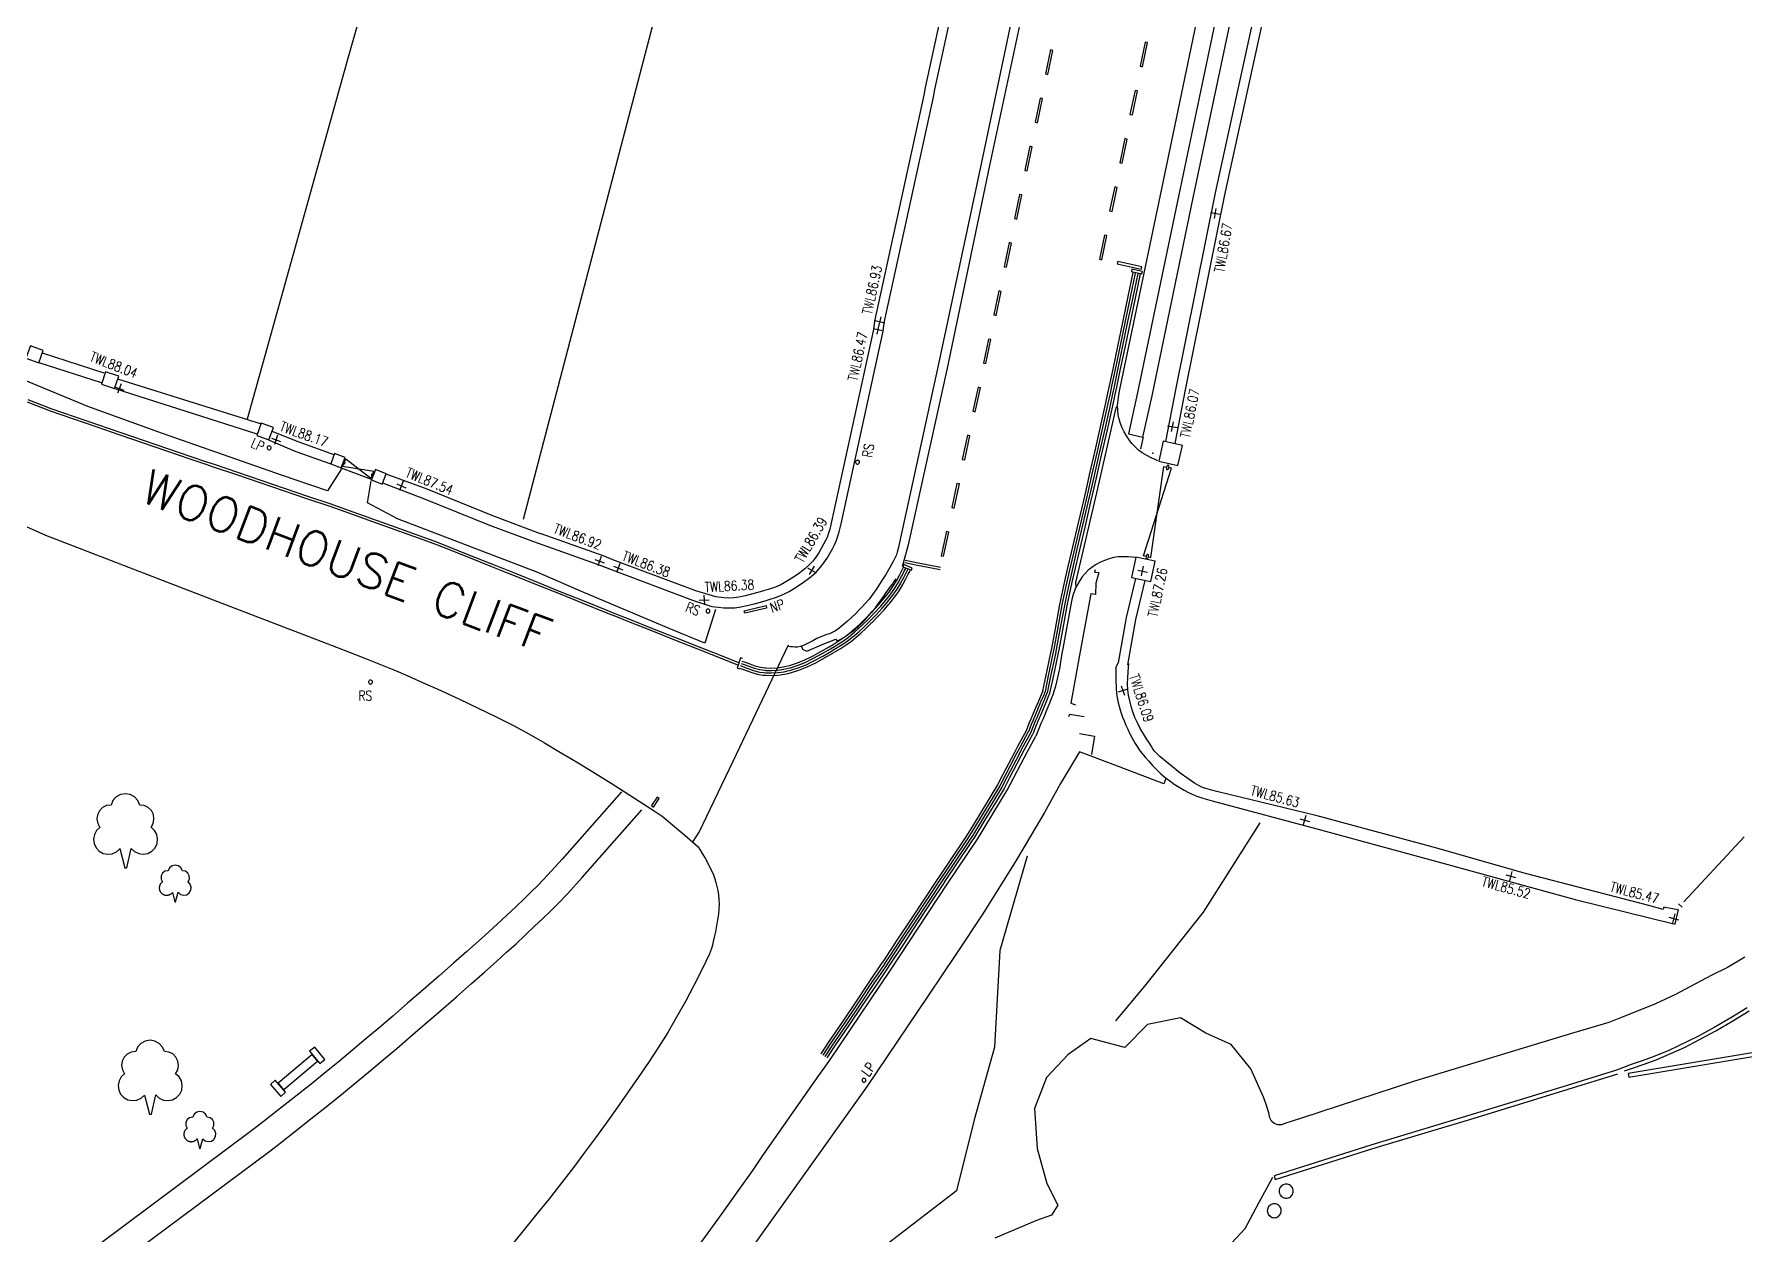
# Model space of a CAD drawing. Extents: x 427500 to 429848, y 434500 to 436505.
# Drawn here: x 429081.5 to 429150.9, y 435521.6 to 435570.3 of the extents above; entities that cross this region are included whole.
import ezdxf

# ---------------------------------------------------------------- set-up
doc = ezdxf.new("R2010")
doc.units = 0
doc.layers.get('0').update_dxf_attribs({"color": 222})
doc.layers.add('LPTIP_Ex_Base', color=8, linetype='Continuous')
doc.styles.add('MtXpl_Romans', font='romans__.ttf')
doc.styles.get("Standard").update_dxf_attribs({"font": 'romans.shx'})

# ---------------------------------------------------------------- blocks, each defined once
blk = doc.blocks.new('FENCE_UP')
at = {"color": 0, "linetype": 'ByBlock', "flags": 128}
blk.add_lwpolyline([(0, 0.5), (0, -0.5)], dxfattribs=at)
blk = doc.blocks.new('GATE')
at = {"color": 0, "linetype": 'ByBlock', "flags": 128}
for points in [[(-0.450902, 0), (-0.451904, 0.007014), (-0.455912, 0.014028), (-0.460922, 0.019038), (-0.467936, 0.023046), (-0.475952, 0.024048), (-0.482966, 0.023046), (-0.48998, 0.019038), (-0.49499, 0.014028), (-0.498998, 0.007014), (-0.5, 0), (-0.498998, -0.007014), (-0.49499, -0.014028), (-0.48998, -0.019038), (-0.482966, -0.023046), (-0.475952, -0.024048), (-0.467936, -0.023046), (-0.460922, -0.019038), (-0.455912, -0.014028), (-0.451904, -0.007014)], [(-0.475952, 0.024048), (-0.475952, 0.078156), (0.475952, -0.078156), (0.475952, -0.024048)], [(-0.475952, -0.024048), (-0.475952, -0.078156), (0.475952, 0.078156), (0.475952, 0.024048)], [(-0.450902, 0), (-0.451904, -0.007014)], [(0.5, 0), (0.498998, 0.007014), (0.49499, 0.014028), (0.48998, 0.019038), (0.482966, 0.023046), (0.475952, 0.024048), (0.467936, 0.023046), (0.460922, 0.019038), (0.455912, 0.014028), (0.451904, 0.007014), (0.450902, 0), (0.451904, -0.007014), (0.455912, -0.014028), (0.460922, -0.019038), (0.467936, -0.023046), (0.475952, -0.024048), (0.482966, -0.023046), (0.48998, -0.019038), (0.49499, -0.014028), (0.498998, -0.007014)], [(0.5, 0), (0.498998, -0.007014)]]:
    blk.add_lwpolyline(points, dxfattribs=at)
blk = doc.blocks.new('FLAG_1')
at = {"color": 0, "linetype": 'ByBlock', "flags": 128}
blk.add_lwpolyline([(-0.5, 0.5), (0.5, 0.5), (0.5, -0.5), (-0.5, -0.5), (-0.5, 0.5)], dxfattribs=at)
blk = doc.blocks.new('CIRCL')
at = {"color": 0, "linetype": 'ByBlock', "flags": 128}
for points in [[(0.5, 0), (0.475, 0.154), (0.404, 0.293), (0.293, 0.404), (0.154, 0.475), (0, 0.5), (-0.154, 0.475), (-0.293, 0.404), (-0.404, 0.293), (-0.475, 0.154), (-0.5, 0), (-0.475, -0.154), (-0.404, -0.293), (-0.293, -0.404), (-0.154, -0.475), (0, -0.5), (0.154, -0.475), (0.293, -0.404), (0.404, -0.293), (0.475, -0.154)], [(0.5, 0), (0.475, -0.154)]]:
    blk.add_lwpolyline(points, dxfattribs=at)
blk = doc.blocks.new('SPOT')
at = {"color": 0, "linetype": 'ByBlock', "flags": 128}
for points in [[(-0.5, 0), (0.5, 0)], [(0, 0.5), (0, -0.5)]]:
    blk.add_lwpolyline(points, dxfattribs=at)

msp = doc.modelspace()

# ---------------------------------------------------------------- linework, layer by layer
at = {"layer": 'LPTIP_Ex_Base', "color": 251, "true_color": 0x636466}
for p, q in [((429102.3, 435598.08), (429094.2, 435569.35)), ((429108.35, 435577.5), (429101.3, 435550.59)), ((429094.2, 435569.35), (429090.1, 435554.66))]:
    msp.add_line(p, q, dxfattribs=at)
at = {"layer": 'LPTIP_Ex_Base', "color": 251, "true_color": 0x636466, "flags": 128}
for points in [[(429129.344, 435606.837), (429128.997, 435605.156), (429127.275, 435597.443), (429125.576, 435589.876), (429123.934, 435582.283), (429122.812, 435576.949), (429121.857, 435572.54), (429120.222, 435564.959), (429118.512, 435556.728), (429116.933, 435549.565), (429116.678, 435548.675)], [(429127.765, 435553.672), (429128.186, 435555.848), (429129.777, 435563.768), (429131.335, 435570.87), (429132.498, 435576.049), (429133.442, 435580.248), (429133.051, 435580.335), (429132.108, 435576.137), (429130.944, 435570.956), (429129.385, 435563.85), (429127.794, 435555.926), (429127.372, 435553.758)], [(429095.6, 435552.075), (429097.256, 435551.442), (429099.93, 435550.362), (429101.867, 435549.638), (429101.913, 435549.625), (429104.448, 435548.728), (429104.799, 435548.585), (429108.18, 435547.311), (429108.961, 435547.061), (429109.074, 435547.049), (429109.233, 435547.028), (429109.432, 435547.008), (429109.656, 435546.999), (429109.889, 435547.011), (429110.135, 435547.048), (429110.399, 435547.103), (429110.67, 435547.168), (429110.93, 435547.238), (429111.164, 435547.306), (429111.364, 435547.366), (429111.546, 435547.425), (429111.722, 435547.49), (429111.902, 435547.57), (429112.095, 435547.673), (429112.309, 435547.8), (429112.539, 435547.947), (429112.771, 435548.11), (429112.993, 435548.282), (429113.19, 435548.459), (429113.359, 435548.64), (429113.506, 435548.827), (429113.634, 435549.018), (429113.748, 435549.209), (429113.851, 435549.4), (429113.935, 435549.563), (429114.003, 435549.707), (429114.063, 435549.871), (429114.127, 435550.09), (429114.21, 435550.411), (429115.908, 435558.228), (429115.954, 435558.565), (429117.955, 435567.727), (429118.011, 435568.037), (429119.371, 435574.319)], [(429118.977, 435574.393), (429117.618, 435568.114), (429117.563, 435567.805), (429115.56, 435558.635), (429115.514, 435558.298), (429113.821, 435550.504), (429113.742, 435550.197), (429113.683, 435549.996), (429113.633, 435549.861), (429113.576, 435549.74), (429113.497, 435549.587), (429113.4, 435549.407), (429113.296, 435549.232), (429113.182, 435549.063), (429113.055, 435548.9), (429112.91, 435548.745), (429112.736, 435548.59), (429112.533, 435548.432), (429112.316, 435548.279), (429112.099, 435548.14), (429111.899, 435548.022), (429111.727, 435547.93), (429111.57, 435547.86), (429111.415, 435547.803), (429111.246, 435547.748), (429111.051, 435547.689), (429110.823, 435547.623), (429110.571, 435547.556), (429110.312, 435547.493), (429110.064, 435547.442), (429109.849, 435547.409), (429109.654, 435547.399), (429109.461, 435547.408), (429109.119, 435547.447), (429108.308, 435547.69), (429104.945, 435548.958), (429104.593, 435549.101), (429102.038, 435550.006), (429102.007, 435550.013), (429100.075, 435550.734), (429097.402, 435551.815), (429095.743, 435552.436)], [(429121.479, 435572.623), (429119.884, 435565.027), (429118.139, 435556.837), (429116.579, 435549.656), (429116.521, 435549.414), (429116.484, 435549.266), (429116.45, 435549.16), (429116.4, 435549.049), (429116.315, 435548.882), (429116.183, 435548.643), (429116.017, 435548.363), (429115.834, 435548.07), (429115.651, 435547.79), (429115.484, 435547.55), (429115.337, 435547.356), (429115.2, 435547.192), (429115.065, 435547.047), (429114.929, 435546.909), (429114.784, 435546.767), (429114.626, 435546.615), (429114.458, 435546.462), (429114.289, 435546.315), (429114.126, 435546.183), (429113.976, 435546.075), (429113.847, 435546), (429113.734, 435545.953), (429113.625, 435545.919), (429113.511, 435545.884), (429113.381, 435545.833), (429113.225, 435545.758), (429113.052, 435545.668), (429112.873, 435545.576), (429112.705, 435545.495), (429112.559, 435545.439), (429112.435, 435545.413), (429112.323, 435545.409), (429112.227, 435545.417), (429112.148, 435545.429), (429112.089, 435545.434)], [(429127.056, 435552.965), (429126.946, 435553.021), (429126.789, 435553.097), (429126.609, 435553.189), (429126.428, 435553.294), (429126.272, 435553.409), (429126.138, 435553.536), (429126.009, 435553.676), (429125.89, 435553.828), (429125.783, 435553.986), (429125.69, 435554.147), (429125.612, 435554.313), (429125.546, 435554.486), (429125.492, 435554.664), (429125.453, 435554.844), (429125.429, 435555.024), (429125.427, 435555.218), (429125.447, 435555.429), (429125.477, 435555.633), (429125.507, 435555.81), (429125.527, 435555.938), (429127.165, 435563.747), (429128.753, 435571.344)], [(429126.339, 435568.983), (429126.437, 435568.962), (429126.643, 435569.941), (429126.545, 435569.961), (429126.339, 435568.983)], [(429122.8, 435569.627), (429122.702, 435569.648), (429122.493, 435568.67), (429122.59, 435568.649), (429122.8, 435569.627)], [(429122.381, 435567.671), (429122.283, 435567.692), (429122.074, 435566.714), (429122.172, 435566.693), (429122.381, 435567.671)], [(429125.927, 435567.026), (429126.025, 435567.005), (429126.231, 435567.984), (429126.133, 435568.004), (429125.927, 435567.026)], [(429121.963, 435565.715), (429121.865, 435565.736), (429121.672, 435564.832), (429121.656, 435564.758), (429121.754, 435564.737), (429121.963, 435565.715)], [(429125.515, 435565.068), (429125.613, 435565.048), (429125.819, 435566.026), (429125.721, 435566.047), (429125.515, 435565.068)], [(429121.544, 435563.759), (429121.446, 435563.78), (429121.236, 435562.803), (429121.334, 435562.782), (429121.544, 435563.759)], [(429125.102, 435563.112), (429125.2, 435563.091), (429125.39, 435563.99), (429125.407, 435564.069), (429125.309, 435564.09), (429125.102, 435563.112)], [(429124.689, 435561.155), (429124.787, 435561.134), (429124.993, 435562.112), (429124.896, 435562.133), (429124.689, 435561.155)], [(429121.124, 435561.804), (429121.027, 435561.825), (429120.817, 435560.847), (429120.915, 435560.826), (429121.124, 435561.804)], [(429126.383, 435560.748), (429126.405, 435560.846), (429125.429, 435561.062), (429125.407, 435560.964), (429126.383, 435560.748)], [(429126.044, 435560.612), (429125.839, 435559.633), (429125.635, 435558.655), (429125.43, 435557.676), (429125.226, 435556.697), (429125.084, 435556.02), (429125.021, 435555.718), (429124.938, 435555.321), (429124.938, 435555.321)], [(429126.142, 435560.592), (429125.937, 435559.613), (429125.733, 435558.634), (429125.528, 435557.655), (429125.324, 435556.676), (429125.182, 435555.999), (429125.119, 435555.697), (429125.036, 435555.301), (429125.036, 435555.301)], [(429126.245, 435560.577), (429126.039, 435559.598), (429125.834, 435558.62), (429125.629, 435557.641), (429125.424, 435556.662), (429125.281, 435555.984), (429125.218, 435555.684), (429125.122, 435555.23), (429125.122, 435555.23)], [(429126.342, 435560.557), (429126.137, 435559.578), (429125.932, 435558.599), (429125.727, 435557.62), (429125.521, 435556.642), (429125.379, 435555.963), (429125.316, 435555.663), (429125.22, 435555.209), (429125.22, 435555.209)], [(429120.705, 435559.848), (429120.607, 435559.869), (429120.397, 435558.892), (429120.495, 435558.871), (429120.705, 435559.848)], [(429093.361, 435551.756), (429091.532, 435552.369), (429086.662, 435554.078), (429083.635, 435555.17), (429078.469, 435557.315), (429076.846, 435557.973), (429076.29, 435558.336)], [(429120.285, 435557.893), (429120.187, 435557.914), (429119.978, 435556.936), (429120.075, 435556.915), (429120.285, 435557.893)], [(429084.295, 435556.534), (429081.792, 435557.335)], [(429081.651, 435556.958), (429084.173, 435556.154)], [(429084.728, 435555.904), (429090.499, 435554.067)], [(429090.642, 435554.472), (429084.848, 435556.28)], [(429119.862, 435555.938), (429119.765, 435555.959), (429119.55, 435554.983), (429119.648, 435554.961), (429119.862, 435555.938)], [(429081.167, 435555.364), (429082.1, 435555.003), (429082.106, 435555.001), (429083.047, 435554.678), (429083.994, 435554.354), (429084.94, 435554.03), (429085.886, 435553.706), (429086.832, 435553.382), (429087.778, 435553.058), (429088.423, 435552.837), (429088.724, 435552.734), (429089.671, 435552.413), (429090.618, 435552.091), (429091.565, 435551.769), (429092.511, 435551.448), (429093.458, 435551.126), (429093.876, 435550.984), (429094.401, 435550.795), (429095.342, 435550.457), (429096.283, 435550.119), (429097.224, 435549.781), (429097.639, 435549.631), (429098.157, 435549.426), (429099.086, 435549.056), (429100.016, 435548.687), (429100.422, 435548.525), (429100.456, 435548.509), (429100.943, 435548.313), (429101.871, 435547.94), (429102.798, 435547.567), (429103.726, 435547.193), (429104.654, 435546.82), (429105.047, 435546.662), (429105.583, 435546.449), (429106.512, 435546.08), (429107.442, 435545.711), (429108.371, 435545.343), (429109.301, 435544.974), (429110.003, 435544.695), (429110.003, 435544.695)], [(429081.203, 435555.457), (429082.135, 435555.097), (429082.14, 435555.095), (429083.08, 435554.773), (429084.026, 435554.449), (429084.972, 435554.125), (429085.918, 435553.801), (429086.864, 435553.476), (429087.81, 435553.152), (429088.455, 435552.931), (429088.756, 435552.829), (429089.703, 435552.507), (429090.65, 435552.186), (429091.597, 435551.864), (429092.544, 435551.542), (429093.49, 435551.221), (429093.909, 435551.078), (429094.435, 435550.889), (429095.376, 435550.551), (429096.317, 435550.213), (429097.258, 435549.875), (429097.675, 435549.725), (429098.194, 435549.519), (429099.123, 435549.149), (429100.053, 435548.78), (429100.465, 435548.616), (429100.498, 435548.6), (429100.98, 435548.406), (429101.908, 435548.033), (429102.836, 435547.659), (429103.763, 435547.286), (429104.691, 435546.913), (429105.084, 435546.754), (429105.62, 435546.542), (429106.549, 435546.173), (429107.479, 435545.804), (429108.408, 435545.436), (429109.338, 435545.067), (429110.04, 435544.788), (429110.04, 435544.788)], [(429124.938, 435555.322), (429124.717, 435554.347), (429124.496, 435553.372), (429124.274, 435552.397), (429124.132, 435551.769), (429124.05, 435551.422), (429123.822, 435550.449), (429123.594, 435549.475), (429123.365, 435548.502), (429123.267, 435548.083), (429123.149, 435547.524), (429123.069, 435547.145), (429123.069, 435547.145)], [(429125.036, 435555.3), (429124.814, 435554.325), (429124.593, 435553.35), (429124.372, 435552.374), (429124.229, 435551.747), (429124.148, 435551.399), (429123.919, 435550.426), (429123.691, 435549.452), (429123.462, 435548.479), (429123.365, 435548.062), (429123.247, 435547.504), (429123.167, 435547.124), (429123.167, 435547.124)], [(429125.123, 435555.23), (429124.901, 435554.255), (429124.68, 435553.28), (429124.458, 435552.305), (429124.327, 435551.724), (429124.234, 435551.331), (429124.006, 435550.357), (429123.777, 435549.384), (429123.549, 435548.41), (429123.468, 435548.066), (429123.334, 435547.432), (429123.265, 435547.105), (429123.265, 435547.105)], [(429125.22, 435555.208), (429124.999, 435554.233), (429124.777, 435553.258), (429124.556, 435552.283), (429124.424, 435551.702), (429124.332, 435551.308), (429124.103, 435550.334), (429123.875, 435549.361), (429123.646, 435548.387), (429123.566, 435548.045), (429123.432, 435547.412), (429123.363, 435547.084), (429123.363, 435547.084)], [(429125.423, 435555.207), (429125.356, 435555.128), (429124.57, 435551.668), (429123.719, 435548.038), (429123.73, 435547.847)], [(429090.997, 435553.816), (429092.076, 435553.356), (429093.493, 435552.843)], [(429093.629, 435553.219), (429092.218, 435553.73), (429091.115, 435554.165)], [(429119.434, 435553.984), (429119.336, 435554.006), (429119.122, 435553.029), (429119.22, 435553.008), (429119.434, 435553.984)], [(429126.458, 435553.934), (429126.36, 435553.459), (429126.377, 435553.49)], [(429093.936, 435552.645), (429093.361, 435551.756)], [(429095.143, 435552.215), (429093.926, 435552.678)], [(429101.895, 435548.438), (429096.207, 435550.619), (429094.978, 435551.265), (429095.135, 435552.156)], [(429119.006, 435552.031), (429118.908, 435552.052), (429118.694, 435551.075), (429118.792, 435551.054), (429119.006, 435552.031)], [(429078.644, 435551.417), (429081.921, 435549.956), (429089.068, 435547.196), (429093.723, 435545.414), (429094.838, 435544.978), (429095.585, 435544.681), (429096.125, 435544.459), (429096.617, 435544.246), (429097.223, 435543.977), (429097.959, 435543.646), (429098.719, 435543.295), (429099.477, 435542.936), (429100.205, 435542.58), (429100.879, 435542.239), (429101.526, 435541.89), (429102.163, 435541.526), (429102.749, 435541.18), (429103.241, 435540.885), (429103.595, 435540.675)], [(429118.577, 435550.077), (429118.48, 435550.099), (429118.266, 435549.122), (429118.363, 435549.1), (429118.577, 435550.077)], [(429118.243, 435548.647), (429117.261, 435548.836), (429116.807, 435548.923), (429116.807, 435548.923)], [(429126.14, 435549.054), (429126.021, 435549.059), (429125.852, 435549.07), (429125.655, 435549.077), (429125.451, 435549.071), (429125.261, 435549.044), (429125.079, 435548.994), (429124.892, 435548.927), (429124.707, 435548.845), (429124.532, 435548.751), (429124.374, 435548.646), (429124.234, 435548.53), (429124.107, 435548.4), (429123.992, 435548.259), (429123.888, 435548.109), (429123.796, 435547.952), (429123.723, 435547.813), (429123.67, 435547.691), (429123.624, 435547.548), (429123.575, 435547.348), (429123.51, 435547.055), (429123.183, 435545.272), (429123.179, 435545.251), (429123.154, 435545.071), (429123.126, 435544.891), (429123.095, 435544.712), (429123.062, 435544.534), (429123.027, 435544.363), (429123.026, 435544.356), (429122.987, 435544.178), (429122.945, 435544.001), (429122.901, 435543.825), (429122.854, 435543.65), (429122.804, 435543.475)], [(429108.668, 435545.567), (429107.225, 435546.163), (429103.663, 435547.665), (429101.898, 435548.438)], [(429110.077, 435544.564), (429110.207, 435544.518), (429110.39, 435544.448), (429110.617, 435544.37), (429110.87, 435544.302), (429111.043, 435544.279), (429111.135, 435544.267), (429111.382, 435544.264), (429111.639, 435544.278), (429111.909, 435544.314), (429112.053, 435544.346), (429112.198, 435544.378), (429112.494, 435544.471), (429112.823, 435544.607), (429113, 435544.693), (429113.178, 435544.78), (429113.533, 435544.972), (429113.871, 435545.167), (429113.882, 435545.174), (429114.169, 435545.348), (429114.413, 435545.507), (429114.623, 435545.657), (429114.718, 435545.733), (429114.817, 435545.812), (429115.004, 435545.976), (429115.21, 435546.168), (429115.444, 435546.397), (429115.459, 435546.413), (429115.696, 435546.657), (429115.946, 435546.928), (429116.139, 435547.149), (429116.183, 435547.199), (429116.386, 435547.45), (429116.559, 435547.7), (429116.709, 435547.952), (429116.721, 435547.974), (429116.834, 435548.185), (429116.932, 435548.378), (429117.004, 435548.513), (429117.004, 435548.513)], [(429110.11, 435544.659), (429110.24, 435544.613), (429110.426, 435544.542), (429110.649, 435544.464), (429110.895, 435544.399), (429111.056, 435544.378), (429111.136, 435544.367), (429111.383, 435544.364), (429111.633, 435544.378), (429111.896, 435544.413), (429112.032, 435544.443), (429112.168, 435544.473), (429112.464, 435544.566), (429112.784, 435544.699), (429112.956, 435544.783), (429113.131, 435544.868), (429113.486, 435545.06), (429113.821, 435545.253), (429113.83, 435545.259), (429114.115, 435545.432), (429114.359, 435545.591), (429114.565, 435545.739), (429114.656, 435545.811), (429114.751, 435545.887), (429114.938, 435546.052), (429115.141, 435546.241), (429115.374, 435546.468), (429115.387, 435546.482), (429115.622, 435546.725), (429115.873, 435546.996), (429116.064, 435547.215), (429116.105, 435547.262), (429116.308, 435547.513), (429116.477, 435547.757), (429116.623, 435548.003), (429116.633, 435548.021), (429116.746, 435548.232), (429116.843, 435548.423), (429116.915, 435548.56), (429116.915, 435548.56)], [(429110.143, 435544.753), (429110.276, 435544.706), (429110.458, 435544.636), (429110.675, 435544.561), (429110.909, 435544.499), (429111.11, 435544.471), (429111.149, 435544.467), (429111.377, 435544.464), (429111.62, 435544.477), (429111.874, 435544.511), (429112.119, 435544.565), (429112.146, 435544.571), (429112.425, 435544.659), (429112.74, 435544.789), (429113.055, 435544.943), (429113.087, 435544.958), (429113.436, 435545.146), (429113.769, 435545.339), (429113.93, 435545.437), (429114.062, 435545.518), (429114.301, 435545.672), (429114.503, 435545.817), (429114.687, 435545.964), (429114.751, 435546.02), (429114.871, 435546.126), (429115.071, 435546.313), (429115.302, 435546.538), (429115.474, 435546.716), (429115.55, 435546.794), (429115.797, 435547.061), (429116.028, 435547.326), (429116.142, 435547.466), (429116.228, 435547.573), (429116.391, 435547.808), (429116.535, 435548.051), (429116.656, 435548.278), (429116.678, 435548.32), (429116.754, 435548.47), (429116.827, 435548.607), (429116.827, 435548.607)], [(429110.177, 435544.847), (429110.309, 435544.8), (429110.494, 435544.73), (429110.708, 435544.655), (429110.935, 435544.595), (429111.123, 435544.571), (429111.151, 435544.567), (429111.379, 435544.564), (429111.614, 435544.577), (429111.861, 435544.61), (429112.097, 435544.663), (429112.116, 435544.667), (429112.396, 435544.754), (429112.702, 435544.881), (429113.011, 435545.033), (429113.039, 435545.046), (429113.388, 435545.234), (429113.719, 435545.425), (429113.878, 435545.522), (429114.008, 435545.602), (429114.246, 435545.756), (429114.445, 435545.898), (429114.624, 435546.042), (429114.685, 435546.095), (429114.803, 435546.199), (429115.003, 435546.386), (429115.232, 435546.61), (429115.403, 435546.785), (429115.477, 435546.862), (429115.724, 435547.129), (429115.953, 435547.392), (429116.064, 435547.529), (429116.146, 435547.63), (429116.309, 435547.865), (429116.449, 435548.102), (429116.568, 435548.325), (429116.589, 435548.365), (429116.665, 435548.516), (429116.738, 435548.654), (429116.738, 435548.654)], [(429112.601, 435545.448), (429112.638, 435545.322), (429112.808, 435545.251), (429113.508, 435545.541), (429113.997, 435545.736), (429114.045, 435545.656), (429114.282, 435545.792), (429114.367, 435545.848), (429114.482, 435545.923), (429114.617, 435546.014), (429114.759, 435546.119), (429114.897, 435546.236), (429115.033, 435546.37), (429115.178, 435546.524), (429115.323, 435546.687), (429115.464, 435546.853), (429115.594, 435547.011), (429115.715, 435547.166), (429115.83, 435547.324), (429115.938, 435547.478), (429116.038, 435547.623), (429116.128, 435547.751), (429116.211, 435547.865), (429116.285, 435547.969), (429116.351, 435548.06), (429116.404, 435548.135), (429116.444, 435548.189)], [(429118.224, 435548.549), (429117.242, 435548.738), (429116.788, 435548.825), (429116.788, 435548.825)], [(429124.511, 435548.547), (429124.491, 435548.449), (429124.668, 435548.443), (429124.537, 435548.008), (429124.524, 435547.541), (429124.334, 435547.567), (429123.885, 435545.086), (429123.523, 435543.131), (429123.724, 435543.071)], [(429126.15, 435548.192), (429125.779, 435546.616), (429125.45, 435544.769), (429125.36, 435544.604), (429125.359, 435544.518), (429125.357, 435544.398), (429125.355, 435544.258), (429125.355, 435544.111), (429125.358, 435543.971), (429125.364, 435543.839), (429125.372, 435543.705), (429125.382, 435543.57), (429125.398, 435543.432), (429125.42, 435543.294), (429125.45, 435543.154), (429125.485, 435543.013), (429125.526, 435542.871), (429125.573, 435542.725), (429125.627, 435542.575), (429125.689, 435542.417), (429125.76, 435542.251), (429125.836, 435542.084), (429125.915, 435541.921), (429125.994, 435541.767), (429126.069, 435541.628), (429126.141, 435541.501), (429126.218, 435541.377), (429126.307, 435541.248), (429126.414, 435541.107), (429126.543, 435540.948), (429126.689, 435540.777), (429126.848, 435540.601), (429127.015, 435540.429), (429127.185, 435540.27), (429127.359, 435540.123), (429127.539, 435539.982), (429127.726, 435539.849), (429127.92, 435539.724), (429128.123, 435539.609), (429128.302, 435539.514), (429128.458, 435539.439), (429128.636, 435539.368), (429128.887, 435539.284), (429129.258, 435539.172), (429133.712, 435537.986), (429138.832, 435536.586), (429143.997, 435535.164), (429148.054, 435534.172), (429148.176, 435534.713), (429148.185, 435534.756), (429148.017, 435534.784), (429147.588, 435534.853), (429147.571, 435534.767), (429146.989, 435534.925), (429141.986, 435536.222), (429138.229, 435537.294), (429133.522, 435538.561), (429129.503, 435539.542), (429129.199, 435539.623), (429129.006, 435539.673), (429128.869, 435539.718), (429128.733, 435539.784), (429128.542, 435539.896), (429128.275, 435540.075), (429127.969, 435540.303), (429127.655, 435540.55), (429127.37, 435540.785), (429127.145, 435540.978), (429127, 435541.112), (429126.912, 435541.206), (429126.853, 435541.286), (429126.797, 435541.379), (429126.716, 435541.51), (429126.603, 435541.685), (429126.477, 435541.889), (429126.347, 435542.109), (429126.227, 435542.336), (429126.126, 435542.559), (429126.044, 435542.78), (429125.975, 435543.006), (429125.918, 435543.234), (429125.874, 435543.461), (429125.843, 435543.682), (429125.831, 435543.915), (429125.837, 435544.161), (429125.853, 435544.397), (429125.871, 435544.598), (429125.881, 435544.741)], [(429125.844, 435544.699), (429126.17, 435546.535), (429126.539, 435548.109)], [(429109.105, 435546.944), (429108.668, 435545.567)], [(429123.068, 435547.143), (429122.888, 435546.16), (429122.74, 435545.354), (429122.704, 435545.178), (429122.501, 435544.199), (429122.384, 435543.636), (429122.384, 435543.636)], [(429123.167, 435547.125), (429122.986, 435546.142), (429122.838, 435545.335), (429122.802, 435545.158), (429122.599, 435544.179), (429122.482, 435543.615), (429122.482, 435543.615)], [(429123.265, 435547.104), (429123.084, 435546.12), (429122.937, 435545.318), (429122.9, 435545.139), (429122.695, 435544.16), (429122.57, 435543.561), (429122.57, 435543.561)], [(429123.363, 435547.086), (429123.183, 435546.102), (429123.035, 435545.299), (429122.997, 435545.118), (429122.793, 435544.139), (429122.668, 435543.54), (429122.668, 435543.54)], [(429108.198, 435537.519), (429108.44, 435537.899), (429109.827, 435540.778), (429112.075, 435545.5)], [(429110.212, 435544.943), (429110.117, 435544.973), (429109.982, 435544.559)], [(429109.982, 435544.559), (429110.077, 435544.528)], [(429122.387, 435543.644), (429122.319, 435543.477), (429122.251, 435543.311), (429122.183, 435543.146), (429122.113, 435542.98), (429122.044, 435542.817), (429122.043, 435542.815), (429122.004, 435542.722), (429121.973, 435542.65), (429121.902, 435542.485), (429121.826, 435542.313), (429121.711, 435542.01), (429121.711, 435542.01)], [(429122.48, 435543.607), (429122.412, 435543.44), (429122.344, 435543.273), (429122.275, 435543.107), (429122.205, 435542.941), (429122.136, 435542.778), (429122.135, 435542.776), (429122.095, 435542.683), (429122.065, 435542.611), (429121.993, 435542.446), (429121.918, 435542.273), (429121.804, 435541.974), (429121.804, 435541.974)], [(429122.572, 435543.569), (429122.504, 435543.402), (429122.436, 435543.235), (429122.367, 435543.069), (429122.298, 435542.902), (429122.228, 435542.739), (429122.227, 435542.737), (429122.189, 435542.647), (429122.156, 435542.571), (429122.085, 435542.406), (429122.011, 435542.237), (429121.886, 435541.914), (429121.886, 435541.914)], [(429122.665, 435543.532), (429122.597, 435543.364), (429122.529, 435543.197), (429122.46, 435543.03), (429122.39, 435542.864), (429122.32, 435542.7), (429122.319, 435542.698), (429122.281, 435542.607), (429122.248, 435542.532), (429122.177, 435542.366), (429122.103, 435542.197), (429121.98, 435541.878), (429121.98, 435541.878)], [(429122.804, 435543.475), (429122.736, 435543.307), (429122.667, 435543.14), (429122.598, 435542.973), (429122.528, 435542.806), (429122.459, 435542.641), (429122.457, 435542.639), (429122.386, 435542.472), (429122.314, 435542.306), (429122.242, 435542.14), (429122.108, 435541.8)], [(429124.066, 435542.583), (429123.475, 435542.672), (429123.434, 435542.581)], [(429121.714, 435542.016), (429121.368, 435541.385), (429121.238, 435541.135), (429120.774, 435540.249), (429120.554, 435539.828), (429120.285, 435539.381), (429119.767, 435538.526), (429119.365, 435537.86), (429119.242, 435537.678), (429118.684, 435536.848), (429118.14, 435536.039), (429118.125, 435536.018), (429117.574, 435535.184), (429117.023, 435534.349), (429116.471, 435533.515), (429115.92, 435532.681), (429115.836, 435532.553), (429115.362, 435531.852), (429114.803, 435531.023), (429114.243, 435530.194), (429113.684, 435529.365), (429113.376, 435528.91), (429113.376, 435528.91)], [(429121.801, 435541.968), (429121.456, 435541.337), (429121.326, 435541.089), (429120.863, 435540.203), (429120.641, 435539.779), (429120.37, 435539.33), (429119.853, 435538.474), (429119.449, 435537.806), (429119.325, 435537.622), (429118.767, 435536.792), (429118.223, 435535.984), (429118.209, 435535.963), (429117.658, 435535.129), (429117.106, 435534.294), (429116.555, 435533.46), (429116.004, 435532.626), (429115.919, 435532.497), (429115.445, 435531.796), (429114.886, 435530.967), (429114.326, 435530.138), (429113.767, 435529.309), (429113.459, 435528.854), (429113.459, 435528.854)], [(429104.975, 435516.75), (429105.434, 435517.294), (429105.792, 435517.743), (429106.291, 435518.365), (429106.876, 435519.099), (429107.49, 435519.882), (429108.08, 435520.654), (429108.696, 435521.491), (429109.376, 435522.434), (429110.042, 435523.367), (429110.617, 435524.176), (429111.002, 435524.735), (429113.233, 435527.93), (429113.747, 435528.654), (429116.21, 435532.303), (429118.514, 435535.79), (429119.744, 435537.617), (429120.947, 435539.607), (429121.765, 435541.172), (429122.108, 435541.8)], [(429121.889, 435541.92), (429121.545, 435541.291), (429121.413, 435541.039), (429120.95, 435540.153), (429120.729, 435539.73), (429120.46, 435539.285), (429119.943, 435538.429), (429119.533, 435537.752), (429119.418, 435537.581), (429118.86, 435536.752), (429118.306, 435535.928), (429118.301, 435535.922), (429117.75, 435535.087), (429117.199, 435534.253), (429116.648, 435533.419), (429116.096, 435532.584), (429116.002, 435532.442), (429115.538, 435531.755), (429114.979, 435530.926), (429114.419, 435530.097), (429113.86, 435529.269), (429113.541, 435528.796), (429113.541, 435528.796)], [(429121.977, 435541.872), (429121.632, 435541.243), (429121.502, 435540.993), (429121.039, 435540.107), (429120.816, 435539.681), (429120.546, 435539.234), (429120.028, 435538.378), (429119.618, 435537.698), (429119.501, 435537.525), (429118.943, 435536.696), (429118.389, 435535.873), (429118.385, 435535.866), (429117.834, 435535.032), (429117.282, 435534.198), (429116.731, 435533.364), (429116.18, 435532.529), (429116.085, 435532.386), (429115.621, 435531.699), (429115.062, 435530.87), (429114.502, 435530.041), (429113.943, 435529.213), (429113.624, 435528.74), (429113.624, 435528.74)], [(429123.881, 435541.904), (429124.493, 435541.801), (429124.37, 435541.051)], [(429103.595, 435540.675), (429104.879, 435539.892), (429105.212, 435539.674)], [(429127.377, 435540.082), (429127.296, 435539.867), (429125.247, 435540.649), (429123.882, 435541.165), (429123.104, 435539.883), (429122.462, 435538.702), (429121.327, 435536.786), (429119.95, 435534.595), (429118.893, 435532.982), (429117.722, 435531.245), (429115.262, 435527.595), (429109.456, 435519.462), (429107.23, 435516.559), (429106.733, 435515.987)], [(429105.288, 435539.54), (429102.882, 435536.801), (429102.304, 435536.169), (429101.908, 435535.753), (429101.614, 435535.462), (429101.337, 435535.2), (429101, 435534.878), (429100.625, 435534.519), (429100.265, 435534.181), (429099.893, 435533.841), (429099.486, 435533.475), (429099.022, 435533.061), (429098.481, 435532.583), (429097.878, 435532.055), (429097.244, 435531.504), (429096.611, 435530.957), (429096.012, 435530.442), (429095.456, 435529.967), (429094.921, 435529.512), (429094.395, 435529.069), (429093.864, 435528.626), (429093.313, 435528.175), (429092.692, 435527.675), (429092.008, 435527.132), (429091.337, 435526.605), (429090.757, 435526.151), (429090.35, 435525.832), (429082.011, 435519.619)], [(429105.212, 435539.674), (429106.614, 435538.763), (429106.941, 435538.554)], [(429082.658, 435518.729), (429091.019, 435524.958), (429091.436, 435525.285), (429092.016, 435525.74), (429092.689, 435526.269), (429093.378, 435526.815), (429094.007, 435527.321), (429094.565, 435527.778), (429095.102, 435528.226), (429095.632, 435528.673), (429096.169, 435529.13), (429096.728, 435529.607), (429097.329, 435530.123), (429097.964, 435530.672), (429098.601, 435531.226), (429099.208, 435531.757), (429099.753, 435532.239), (429100.22, 435532.656), (429100.632, 435533.026), (429101.012, 435533.374), (429101.381, 435533.72), (429101.76, 435534.083), (429102.095, 435534.403), (429102.38, 435534.672), (429102.693, 435534.983), (429103.108, 435535.418), (429103.701, 435536.066), (429106.114, 435538.814)], [(429106.941, 435538.554), (429107.867, 435537.779), (429108.408, 435537.312)], [(429131.194, 435538.276), (429128.894, 435534.659), (429126.522, 435531.655), (429125.338, 435530.253)], [(429108.405, 435537.321), (429108.473, 435537.205), (429108.571, 435537.039), (429108.683, 435536.848), (429108.793, 435536.651), (429108.884, 435536.473), (429108.956, 435536.316), (429109.02, 435536.165), (429109.076, 435536.015), (429109.124, 435535.862), (429109.164, 435535.699), (429109.198, 435535.531), (429109.225, 435535.358), (429109.244, 435535.179), (429109.252, 435534.992), (429109.248, 435534.792), (429109.228, 435534.574), (429109.195, 435534.34), (429109.152, 435534.098), (429109.102, 435533.861), (429109.05, 435533.637), (429109.012, 435533.46), (429108.986, 435533.323), (429108.946, 435533.176), (429108.866, 435532.97), (429108.72, 435532.656), (429108.496, 435532.205), (429108.212, 435531.651), (429107.885, 435531.034), (429107.531, 435530.397), (429107.169, 435529.778), (429106.792, 435529.175), (429106.388, 435528.561), (429105.967, 435527.94), (429105.537, 435527.319), (429105.104, 435526.705), (429104.673, 435526.1), (429104.238, 435525.5), (429103.794, 435524.901), (429103.338, 435524.296), (429102.865, 435523.68), (429102.353, 435523.027), (429101.805, 435522.34), (429101.254, 435521.659), (429100.735, 435521.023)], [(429148.4, 435535.074), (429150.848, 435537.714)], [(429121.758, 435536.927), (429120.642, 435533.098), (429120.427, 435529.177), (429119.6, 435526.232), (429118.885, 435523.342), (429115.548, 435520.782), (429111.13, 435519.078)], [(429148.128, 435534.781), (429148.128, 435534.781)], [(429150.881, 435532.833), (429150.184, 435532.412), (429149.546, 435532.096), (429148.855, 435531.73), (429148.066, 435531.31), (429147.251, 435530.94), (429146.482, 435530.624), (429145.829, 435530.368), (429145.363, 435530.178), (429143.842, 435529.731), (429137.476, 435527.804), (429132.845, 435526.284), (429132.504, 435526.175), (429132.257, 435526.087), (429132.074, 435526.032), (429131.926, 435526.024), (429131.784, 435526.075), (429131.672, 435526.174), (429131.609, 435526.313), (429131.56, 435526.507), (429131.487, 435526.771), (429131.356, 435527.122), (429130.833, 435528.303), (429130.041, 435529.283), (429129.001, 435529.739), (429127.975, 435530.362), (429126.64, 435530.095), (429125.725, 435529.164), (429124.335, 435529.536), (429123.422, 435528.877), (429122.545, 435527.948), (429122.054, 435526.684), (429122.157, 435525.067), (429122.551, 435523.649), (429123.003, 435522.762), (429122.742, 435522.359), (429122.134, 435522.15), (429120.444, 435521.421)], [(429150.979, 435530.78), (429150.314, 435530.37), (429149.634, 435529.976), (429148.975, 435529.614), (429147.8, 435529.037), (429147.233, 435528.81), (429146.71, 435528.621), (429146.269, 435528.468), (429145.951, 435528.354), (429145.675, 435528.249)], [(429146.002, 435528.213), (429146.319, 435528.327), (429146.76, 435528.479), (429147.286, 435528.67), (429148.438, 435529.166), (429149.046, 435529.482), (429149.708, 435529.846), (429150.391, 435530.242), (429151.06, 435530.654)], [(429151.822, 435529.059), (429146.146, 435528.109), (429146.171, 435527.961), (429151.849, 435528.912)], [(429145.675, 435528.249), (429143.664, 435527.623), (429139.851, 435526.454), (429135.739, 435525.214), (429131.777, 435523.954), (429131.826, 435523.801)], [(429131.826, 435523.801), (429135.787, 435525.061), (429139.897, 435526.301), (429143.712, 435527.47), (429145.723, 435528.097)], [(429126.347, 435520.448), (429126.623, 435521.138), (429128.679, 435520.374), (429129.343, 435520.674), (429130.045, 435521.219), (429130.607, 435521.815), (429131.156, 435522.861), (429131.732, 435523.906)]]:
    msp.add_lwpolyline(points, dxfattribs=at)
for points in [[(429131.028, 435578.627), (429129.496, 435571.315), (429127.91, 435563.769), (429126.239, 435555.738), (429125.865, 435554.064), (429126.451, 435553.933), (429126.826, 435555.611), (429128.498, 435563.647), (429130.083, 435571.192), (429131.616, 435578.504)], [(429126.006, 435560.747), (429125.984, 435560.649), (429126.41, 435560.557), (429126.431, 435560.654)], [(429081.64, 435556.945), (429081.823, 435557.442), (429081.305, 435557.633), (429081.122, 435557.136)], [(429084.719, 435555.903), (429084.888, 435556.406), (429084.354, 435556.585), (429084.185, 435556.083)], [(429090.981, 435553.821), (429091.163, 435554.319), (429090.672, 435554.499), (429090.49, 435554.002)], [(429127.093, 435552.964), (429127.872, 435552.782), (429128.061, 435553.594), (429127.281, 435553.775)], [(429093.921, 435552.684), (429094.079, 435553.106), (429093.649, 435553.267), (429093.491, 435552.845)], [(429095.574, 435552.026), (429095.743, 435552.443), (429095.311, 435552.618), (429095.142, 435552.201)], [(429125.996, 435548.232), (429126.779, 435548.068), (429126.953, 435548.896), (429126.17, 435549.06)], [(429116.753, 435548.767), (429116.713, 435548.675), (429117.056, 435548.528), (429117.095, 435548.62)], [(429106.817, 435539.262), (429106.734, 435539.317), (429106.505, 435538.978), (429106.589, 435538.922)], [(429092.722, 435528.88), (429092.961, 435528.597), (429091.595, 435527.444), (429091.356, 435527.727)], [(429092.637, 435529.012), (429093.051, 435528.511), (429093.257, 435528.681), (429092.842, 435529.181)], [(429091.045, 435527.669), (429091.474, 435527.18), (429091.663, 435527.347), (429091.235, 435527.835)], [(429132.224, 435523.618), (429132.181, 435523.607), (429132.139, 435523.59), (429132.101, 435523.566), (429132.067, 435523.537), (429132.038, 435523.503), (429132.014, 435523.465), (429131.997, 435523.424), (429131.987, 435523.38), (429131.983, 435523.335), (429131.987, 435523.29), (429131.997, 435523.247), (429132.014, 435523.205), (429132.038, 435523.167), (429132.067, 435523.133), (429132.101, 435523.104), (429132.139, 435523.08), (429132.181, 435523.063), (429132.224, 435523.053), (429132.269, 435523.049), (429132.314, 435523.053), (429132.357, 435523.063), (429132.399, 435523.08), (429132.437, 435523.104), (429132.471, 435523.133), (429132.5, 435523.167), (429132.524, 435523.205), (429132.541, 435523.247), (429132.551, 435523.29), (429132.555, 435523.335), (429132.551, 435523.38), (429132.541, 435523.424), (429132.524, 435523.465), (429132.5, 435523.503), (429132.471, 435523.537), (429132.437, 435523.566), (429132.399, 435523.59), (429132.357, 435523.607), (429132.314, 435523.618), (429132.269, 435523.621)], [(429131.741, 435522.82), (429131.698, 435522.81), (429131.657, 435522.793), (429131.619, 435522.77), (429131.585, 435522.741), (429131.556, 435522.707), (429131.533, 435522.669), (429131.516, 435522.628), (429131.506, 435522.585), (429131.502, 435522.541), (429131.506, 435522.496), (429131.516, 435522.453), (429131.533, 435522.412), (429131.556, 435522.374), (429131.585, 435522.34), (429131.619, 435522.312), (429131.657, 435522.288), (429131.698, 435522.271), (429131.741, 435522.261), (429131.785, 435522.258), (429131.83, 435522.261), (429131.873, 435522.271), (429131.914, 435522.288), (429131.952, 435522.312), (429131.985, 435522.34), (429132.014, 435522.374), (429132.038, 435522.412), (429132.055, 435522.453), (429132.065, 435522.496), (429132.068, 435522.541), (429132.065, 435522.585), (429132.055, 435522.628), (429132.038, 435522.669), (429132.014, 435522.707), (429131.985, 435522.741), (429131.952, 435522.77), (429131.914, 435522.793), (429131.873, 435522.81), (429131.83, 435522.82), (429131.785, 435522.824)]]:
    msp.add_lwpolyline(points, close=True, dxfattribs=at)
at = {"layer": 'LPTIP_Ex_Base', "color": 251, "true_color": 0x636466}
for points in [[(429084.126, 435538.097), (429083.99, 435537.969), (429083.901, 435537.806), (429083.866, 435537.623), (429083.888, 435537.439), (429083.967, 435537.27), (429084.094, 435537.134), (429084.256, 435537.043), (429084.439, 435537.007), (429084.624, 435537.028), (429084.793, 435537.106), (429084.93, 435537.232), (429084.931, 435537.235), (429085.132, 435536.461), (429085.212, 435536.461), (429085.393, 435537.244), (429085.393, 435537.244), (429085.529, 435537.113), (429085.699, 435537.031), (429085.885, 435537.007), (429086.07, 435537.041), (429086.236, 435537.131), (429086.364, 435537.269), (429086.444, 435537.439), (429086.467, 435537.626), (429086.43, 435537.811), (429086.338, 435537.975), (429086.199, 435538.102), (429086.287, 435538.259), (429086.319, 435538.436), (429086.294, 435538.615), (429086.212, 435538.775), (429086.083, 435538.901), (429085.92, 435538.979), (429085.741, 435539), (429085.741, 435539), (429085.664, 435539.184), (429085.531, 435539.331), (429085.356, 435539.427), (429085.16, 435539.461), (429084.964, 435539.427), (429084.789, 435539.331), (429084.656, 435539.184), (429084.579, 435539), (429084.399, 435538.978), (429084.236, 435538.9), (429084.107, 435538.773), (429084.025, 435538.611), (429084.001, 435538.431), (429084.036, 435538.254), (429084.126, 435538.097)], [(429086.663, 435535.887), (429086.648, 435535.876), (429086.634, 435535.864), (429086.62, 435535.852), (429086.608, 435535.838), (429086.596, 435535.824), (429086.585, 435535.808), (429086.575, 435535.793), (429086.566, 435535.776), (429086.558, 435535.759), (429086.551, 435535.742), (429086.545, 435535.724), (429086.54, 435535.706), (429086.537, 435535.688), (429086.535, 435535.669), (429086.533, 435535.651), (429086.533, 435535.632), (429086.534, 435535.613), (429086.537, 435535.595), (429086.54, 435535.576), (429086.545, 435535.558), (429086.55, 435535.541), (429086.557, 435535.523), (429086.565, 435535.506), (429086.574, 435535.49), (429086.584, 435535.474), (429086.595, 435535.459), (429086.607, 435535.444), (429086.619, 435535.431), (429086.633, 435535.418), (429086.647, 435535.406), (429086.662, 435535.395), (429086.678, 435535.385), (429086.694, 435535.376), (429086.711, 435535.367), (429086.729, 435535.36), (429086.746, 435535.355), (429086.764, 435535.35), (429086.783, 435535.346), (429086.801, 435535.344), (429086.82, 435535.342), (429086.838, 435535.342), (429086.857, 435535.343), (429086.876, 435535.345), (429086.894, 435535.349), (429086.912, 435535.353), (429086.93, 435535.359), (429086.947, 435535.365), (429086.964, 435535.373), (429086.981, 435535.382), (429086.997, 435535.392), (429087.012, 435535.403), (429087.027, 435535.414), (429087.04, 435535.427), (429087.053, 435535.441), (429087.065, 435535.455), (429087.066, 435535.456), (429087.167, 435535.069), (429087.194, 435535.069), (429087.297, 435535.461), (429087.297, 435535.461), (429087.395, 435535.377), (429087.52, 435535.343), (429087.647, 435535.364), (429087.753, 435535.436), (429087.819, 435535.547), (429087.832, 435535.676), (429087.79, 435535.797), (429087.7, 435535.89), (429087.754, 435536.003), (429087.752, 435536.129), (429087.695, 435536.241), (429087.595, 435536.316), (429087.471, 435536.339), (429087.413, 435536.458), (429087.309, 435536.54), (429087.181, 435536.569), (429087.052, 435536.54), (429086.948, 435536.458), (429086.89, 435536.339), (429086.766, 435536.316), (429086.665, 435536.24), (429086.608, 435536.127), (429086.608, 435536.001), (429086.663, 435535.887)], [(429085.126, 435528.097), (429084.99, 435527.969), (429084.901, 435527.806), (429084.866, 435527.623), (429084.888, 435527.439), (429084.967, 435527.27), (429085.094, 435527.134), (429085.256, 435527.043), (429085.439, 435527.007), (429085.624, 435527.028), (429085.793, 435527.106), (429085.93, 435527.232), (429085.931, 435527.235), (429086.132, 435526.461), (429086.212, 435526.461), (429086.393, 435527.244), (429086.393, 435527.244), (429086.529, 435527.113), (429086.699, 435527.031), (429086.885, 435527.007), (429087.07, 435527.041), (429087.236, 435527.131), (429087.364, 435527.269), (429087.444, 435527.439), (429087.467, 435527.626), (429087.43, 435527.811), (429087.338, 435527.975), (429087.199, 435528.102), (429087.287, 435528.259), (429087.319, 435528.436), (429087.294, 435528.615), (429087.212, 435528.775), (429087.083, 435528.901), (429086.92, 435528.979), (429086.741, 435529), (429086.741, 435529), (429086.664, 435529.184), (429086.531, 435529.331), (429086.356, 435529.427), (429086.16, 435529.461), (429085.964, 435529.427), (429085.789, 435529.331), (429085.656, 435529.184), (429085.579, 435529), (429085.399, 435528.978), (429085.236, 435528.9), (429085.107, 435528.773), (429085.025, 435528.611), (429085.001, 435528.431), (429085.036, 435528.254), (429085.126, 435528.097)], [(429087.663, 435525.887), (429087.648, 435525.876), (429087.634, 435525.864), (429087.62, 435525.852), (429087.608, 435525.838), (429087.596, 435525.824), (429087.585, 435525.808), (429087.575, 435525.793), (429087.566, 435525.776), (429087.558, 435525.759), (429087.551, 435525.742), (429087.545, 435525.724), (429087.54, 435525.706), (429087.537, 435525.688), (429087.535, 435525.669), (429087.533, 435525.651), (429087.533, 435525.632), (429087.534, 435525.613), (429087.537, 435525.595), (429087.54, 435525.576), (429087.545, 435525.558), (429087.55, 435525.541), (429087.557, 435525.523), (429087.565, 435525.506), (429087.574, 435525.49), (429087.584, 435525.474), (429087.595, 435525.459), (429087.607, 435525.444), (429087.619, 435525.431), (429087.633, 435525.418), (429087.647, 435525.406), (429087.662, 435525.395), (429087.678, 435525.385), (429087.694, 435525.376), (429087.711, 435525.367), (429087.729, 435525.36), (429087.746, 435525.355), (429087.764, 435525.35), (429087.783, 435525.346), (429087.801, 435525.344), (429087.82, 435525.342), (429087.838, 435525.342), (429087.857, 435525.343), (429087.876, 435525.345), (429087.894, 435525.349), (429087.912, 435525.353), (429087.93, 435525.359), (429087.947, 435525.365), (429087.964, 435525.373), (429087.981, 435525.382), (429087.997, 435525.392), (429088.012, 435525.403), (429088.027, 435525.414), (429088.04, 435525.427), (429088.053, 435525.441), (429088.065, 435525.455), (429088.066, 435525.456), (429088.167, 435525.069), (429088.194, 435525.069), (429088.297, 435525.461), (429088.297, 435525.461), (429088.395, 435525.377), (429088.52, 435525.343), (429088.647, 435525.364), (429088.753, 435525.436), (429088.819, 435525.547), (429088.832, 435525.676), (429088.79, 435525.797), (429088.7, 435525.89), (429088.754, 435526.003), (429088.752, 435526.129), (429088.695, 435526.241), (429088.595, 435526.316), (429088.471, 435526.339), (429088.413, 435526.458), (429088.309, 435526.54), (429088.181, 435526.569), (429088.052, 435526.54), (429087.948, 435526.458), (429087.89, 435526.339), (429087.766, 435526.316), (429087.665, 435526.24), (429087.608, 435526.127), (429087.608, 435526.001), (429087.663, 435525.887)]]:
    msp.add_lwpolyline(points, dxfattribs=at)
msp.add_point((429126.861, 435553.281), dxfattribs=at)

# ---------------------------------------------------------------- block references
for name, p, xscale, yscale, zscale, rotation in [('SPOT', (429129.388, 435563.008), 0.4, 0.4, 0.4, 80.228333), ('SPOT', (429115.783, 435558.618), 0.4, 0.4, 0.4, 77.788612), ('SPOT', (429115.705, 435558.3), 0.4, 0.4, 0.4, 78.245003), ('SPOT', (429084.91, 435555.906), 0.3999999999999999, 0.3999999999999999, 0.3999999999999999, 338.8555559999999), ('SPOT', (429127.652, 435554.357), 0.4000000000000001, 0.4000000000000001, 0.4000000000000001, 78.616112), ('SPOT', (429091.271, 435553.82), 0.4, 0.4, 0.4, 340.478333), ('CIRCL', (429090.99, 435553.498), 0.16, 0.16, 0.16, 46.807962), ('GATE', (429094.606, 435552.643), 1.303751, 2, 1.303751, 156.60577), ('CIRCL', (429114.873, 435552.916), 0.16, 0.16, 0.16, 77.902337), ('GATE', (429127.045, 435550.894), 3.908541000000001, 2, 3.908541000000001, 77.07488399999998), ('SPOT', (429096.361, 435551.956), 0.4, 0.4, 0.4, 337.773346), ('SPOT', (429104.399, 435548.902), 0.4, 0.4, 0.4, 339.4972230000001), ('SPOT', (429105.157, 435548.622), 0.4, 0.4, 0.4, 339.184998), ('SPOT', (429113.02, 435548.528), 0.4, 0.4, 0.4, 59.62777699999999), ('SPOT', (429126.44, 435548.499), 0.3999999999999999, 0.3999999999999999, 0.3999999999999999, 78.434166), ('SPOT', (429108.644, 435547.321), 0.4000000000000001, 0.4000000000000001, 0.4000000000000001, 3.1025), ('CIRCL', (429108.801, 435546.874), 0.16, 0.16, 0.16, 44.855956), ('FLAG_1', (429110.728, 435546.942), 0.908924, 0.1, 0.908924, 13.26395), ('CIRCL', (429095.109, 435543.992), 0.16, 0.16, 0.16, 147.581246), ('SPOT', (429125.638, 435543.648), 0.4, 0.4, 0.4, 288.245834), ('SPOT', (429133.014, 435538.39), 0.4, 0.4, 0.4, 344.979722), ('SPOT', (429141.379, 435536.119), 0.4, 0.4, 0.4, 344.8145139999999), ('FENCE_UP', (429148.264, 435534.928), 0.2, 0.2, 0.2, 47.163442), ('SPOT', (429147.993, 435534.401), 0.3999999999999999, 0.3999999999999999, 0.3999999999999999, 345.434722), ('CIRCL', (429115.134, 435527.833), 0.16, 0.16, 0.16, 248.603088)]:
    msp.add_blockref(name, p, dxfattribs=dict(at, xscale=xscale, yscale=yscale, zscale=zscale, rotation=rotation))

# ---------------------------------------------------------------- texts
at = {"layer": 'LPTIP_Ex_Base', "color": 251, "true_color": 0x636466, "width": 0.8}
for s, rotation, p in [('TWL86.67', 80.22833, (429129.743, 435560.59)), ('TWL86.93', 77.78861, (429115.444, 435558.878)), ('TWL86.47', 78.245, (429114.868, 435556.174)), ('TWL88.04', -21.14444, (429083.677, 435557.039)), ('TWL86.07', 78.61611, (429128.355, 435553.868)), ('TWL88.17', 340.47833, (429091.388, 435554.205)), ('LP', -25.18278, (429090.212, 435553.554)), ('RS', 80.45972, (429115.456, 435553.077)), ('TWL87.54', 337.77335, (429096.492, 435552.336)), ('TWL86.92', 339.49722, (429102.501, 435550.059)), ('TWL86.39', 59.62778, (429112.645, 435548.791)), ('TWL86.38', 339.185, (429105.28, 435548.954)), ('TWL87.26', 78.43417, (429127.041, 435546.606)), ('TWL86.38', 3.1025, (429108.677, 435547.642)), ('RS', -21.63556, (429107.857, 435546.878)), ('NP', 18.21278, (429111.394, 435546.804)), ('TWL86.09', -71.75417, (429125.893, 435544.238)), ('TWL85.63', -15.02028, (429130.792, 435539.419)), ('TWL85.52', 344.81451, (429140.173, 435535.722)), ('TWL85.47', -14.56528, (429145.382, 435535.506)), ('LP', 54.6375, (429115.325, 435527.949))]:
    msp.add_text(s, height=0.4, rotation=rotation, dxfattribs=at).set_placement(p)
at = {"layer": 'LPTIP_Ex_Base', "color": 251, "true_color": 0x636466, "style": 'MtXpl_Romans'}
msp.add_text('WOODHOUSE CLIFF', height=1.4, rotation=339.3, dxfattribs=at).set_placement((429085.687, 435551.348))
at = {"layer": 'LPTIP_Ex_Base', "color": 251, "true_color": 0x636466, "width": 0.8}
msp.add_text('RS', height=0.4, dxfattribs=at).set_placement((429094.616, 435543.242))

doc.saveas('drawing.dxf')
